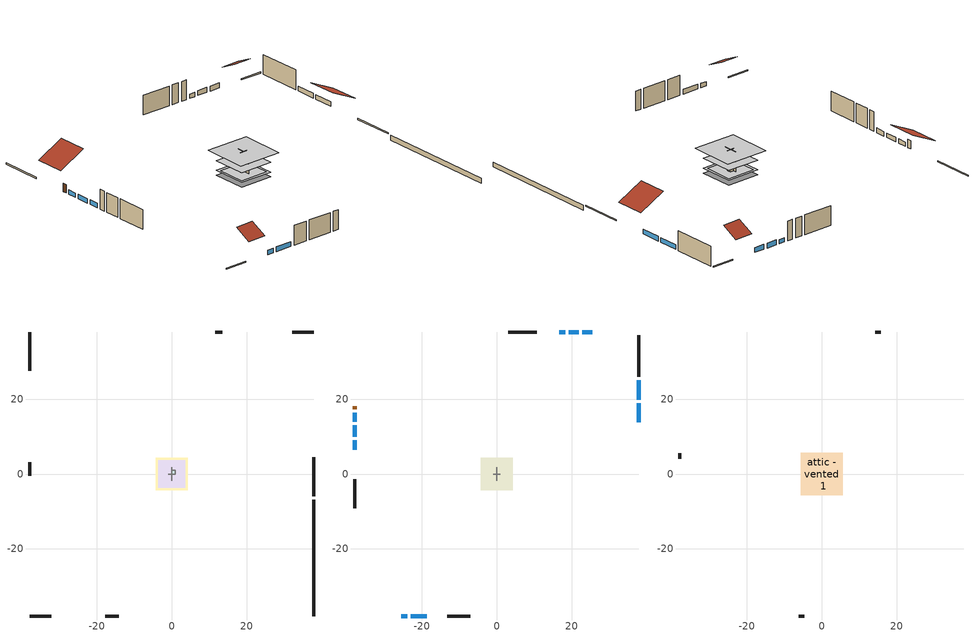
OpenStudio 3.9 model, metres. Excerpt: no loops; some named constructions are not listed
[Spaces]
garage 1
 floor foundation (Slab1 construction): -3.66,-3.66 -3.66,3.66 3.66,3.66 3.66,-3.66 z0
 wall outside (Wall1 construction): -17.75,-37.91 -14.09,-37.91 z0.3:5.18
 wall outside (Wall2 construction): -37.91,3.19 -37.91,-0.47 z0.3:5.18
 wall outside (Wall12 construction): 13.42,37.91 11.59,37.91 z0.3:5.18
 wall to conditioned space 1 (Wall5 construction Reversed): 0,-1.83 0,1.83 z0.3:5.18
 wall to conditioned space 1 (Wall6 construction Reversed): 0.91,0 -0.91,0 z0.3:5.18
crawlspace - vented 1
 floor foundation (Slab2 construction): -4.31,-4.31 -4.31,4.31 4.31,4.31 4.31,-4.31 z-0.91
 wall outside (RimJoist1 construction): 37.91,-5.95 37.91,4.44 z0.3:0.61
 wall outside (RimJoist2 construction): -37.91,-37.91 -32.12,-37.91 z0.3:0.61
 wall outside (RimJoist3 construction): -37.91,37.91 -37.91,27.52 z0.3:0.61
 wall outside (RimJoist4 construction): 37.91,37.91 32.12,37.91 z0.3:0.61
 wall foundation (FoundationWall1 construction): 37.91,-37.91 37.91,-6.88 z-0.91:0.3
central ac and furnace airloop ret air space
 floor adiabatic (AdiabaticConst): 0,0 0,1 1,1 1,0 z0
 wall adiabatic (AdiabaticConst): 0,1 0,0 1,0 1,1 0,1 z0:1
 ceiling adiabatic (AdiabaticConst): 1,0 1,1 0,1 0,0 z1
conditioned space 1
 floor to crawlspace - vented 1 (Floor1 construction): -4.31,-4.31 -4.31,4.31 4.31,4.31 4.31,-4.31 z0.3
 floor to garage 1 (Floor2 construction): -3.66,-3.66 -3.66,3.66 3.66,3.66 3.66,-3.66 z0.3
 floor adiabatic (AdiabaticFloorConstruction): -4.31,-4.31 -4.31,4.31 4.31,4.31 4.31,-4.31 z2.74
 wall outside (Wall3 construction): 37.91,25.91 37.91,36.98 z0.3:5.18
 wall outside (Wall4 construction): -13.16,-37.91 -7.01,-37.91 z0.3:5.18
 wall outside (Wall7 construction): -37.91,-1.4 -37.91,-9.09 z0.3:5.18
 wall outside (Wall8 construction): 10.66,37.91 3.01,37.91 z0.3:5.18
 wall outside (AdiabaticWallConstruction): 37.91,13.82 37.91,18.94 / 37.91,19.87 37.91,24.99 z0.3:1.46; -25.52,-37.91 -23.95,-37.91 / -37.91,13.07 -37.91,9.89 z0.3:1.37; -23.02,-37.91 -18.68,-37.91 / -37.91,8.96 -37.91,6.42 z0.3:1.43; -37.91,16.29 -37.91,14 / 18.27,37.91 16.72,37.91 z0.3:1.34; 21.9,37.91 19.2,37.91 / 25.52,37.91 22.83,37.91 z0.3:1.52
 wall outside (AdiabaticWallConstruction 1): -37.91,18.14 -37.91,17.22 z0.3:2.34
 window (WindowConstruction): 37.91,13.82 37.91,18.94 z0.3:1.46
 window (WindowConstruction 1): 37.91,19.87 37.91,24.99 z0.3:1.46
 window (WindowConstruction 2): -25.52,-37.91 -23.95,-37.91 z0.3:1.37
 window (WindowConstruction 3): -23.02,-37.91 -18.68,-37.91 z0.3:1.43
 window (WindowConstruction 4): -37.91,16.29 -37.91,14 z0.3:1.34
 window (WindowConstruction 5): -37.91,13.07 -37.91,9.89 z0.3:1.37
 window (WindowConstruction 6): -37.91,8.96 -37.91,6.42 z0.3:1.43
 window (WindowConstruction 7): 21.9,37.91 19.2,37.91 z0.3:1.52
 window (WindowConstruction 8): 18.27,37.91 16.72,37.91 z0.3:1.34
 window (WindowConstruction 9): 25.52,37.91 22.83,37.91 z0.3:1.52
 door (Door): -37.91,18.14 -37.91,17.22 z0.3:2.34
 ceiling adiabatic (AdiabaticFloorConstruction): 4.31,-4.31 4.31,4.31 -4.31,4.31 -4.31,-4.31 z2.74
attic - vented 1
 floor to conditioned space 1 (Floor3 construction Reversed): -5.66,-5.66 -5.66,5.66 5.66,5.66 5.66,-5.66 z5.18
 wall outside (Wall9 construction): -6.08,-37.91 -4.64,-37.91 z0.3:5.18
 wall outside (Wall10 construction): 15.79,37.91 14.35,37.91 z0.3:5.18
 wall outside (Wall11 construction): -37.91,5.49 -37.91,4.12 z0.3:5.18
 roof outside (Roof1 construction): 37.91,12.89,5.18 31.18,12.89,8.55 31.18,5.37,8.55 37.91,5.37,5.18
 roof outside (Roof2 construction): -26.45,-37.91,5.18 -26.45,-33.67,7.3 -31.19,-33.67,7.3 -31.19,-37.91,5.18
 roof outside (Roof3 construction): 26.45,37.91,5.18 26.45,33.67,7.3 31.19,33.67,7.3 31.19,37.91,5.18
 roof outside (Roof4 construction): -37.91,19.07,5.18 -31.18,19.07,8.55 -31.18,26.59,8.55 -37.91,26.59,5.18
[Material] Roughness=Rough
Name | Thickness {m} | Conductivity {W/m-K} | Density {kg/m3} | Specific Heat {J/kg-K} | Thermal Absorptance | Solar Absorptance | Visible Absorptance
gypsum board | 0.0127 | 0.160291 | 801 | 837.4 | 0.9 | 0.6 | 0.6
osb sheathing 0.5 in. 2; osb sheathing 0.5 in. 3 | 0.0127 | 0.115458 | 512.64 | 1214.23
wall stud and cavity 2 | 0.1397 | 0.0856282 | 139.0536 | 1170.24 | 0.9 | 0.7 | 0.7
floor stud and cavity | 0.1397 | 0.0972396 | 92.3553 | 1139.71 | 0.9 | 0.7 | 0.7
floor rigid ins | 0.051816 | 0.029427 | 32.04 | 1214.23 | 0.9 | 0.7 | 0.7
osb sheathing 0.75 in. | 0.01905 | 0.115458 | 512.64 | 1214.23 | 0.9 | 0.7 | 0.7
floor covering | 0.0127 | 0.0433444 | 54.468 | 1339.84 | 0.9 | 0.6 | 0.6
ceiling loosefill ins | 0.0846667 | 0.0480833 | 16.02 | 1046.75 | 0.9 | 0.7 | 0.7
ceiling stud and cavity | 0.1397 | 0.302811 | 65.682 | 1177.47 | 0.9 | 0.7 | 0.7
[Construction]
Wall5 construction: osb sheathing 0.5 in. 2, wall stud and cavity 2, gypsum board
Wall6 construction: osb sheathing 0.5 in. 3, wall stud and cavity 2, gypsum board
Floor1 construction Reversed: floor covering, osb sheathing 0.75 in., floor rigid ins, floor stud and cavity
Floor3 construction: ceiling loosefill ins, ceiling stud and cavity, gypsum board
[EnergyManagementSystem:Subroutine]
central_ac_and_furnace_airloop_0_duct_subroutine: Set AH_MFR = central_ac_and_furnace_airloop_AH_MFR / 1; If AH_MFR > 0; Set AH_Tout = central_ac_and_furnace_airloop_AH_Tout; Set AH_Wout = central_ac_and_furnace_airloop_AH_Wout; Set RA_T = central_ac_and_furnace_airloop_RA_T; Set RA_W = central_ac_and_furnace_airloop_Ra_W; Set Fan_RTF = central_ac_and_furnace_airloop_Fan_RTF; Set DZ_T = central_ac_and_furnace_airloop_0_DZ_T; Set DZ_W = central_ac_and_furnace_airloop_0_DZ_W; Set AH_VFR = central_ac_and_furnace_airloop_AH_VFR / 1; Set h_SA = (@HFnTdbW AH_Tout AH_Wout); Set h_RA = (@HFnTdbW RA_T RA_W); Set h_fg = (@HfgAirFnWTdb AH_Wout AH_Tout); Set h_DZ = (@HFnTdbW DZ_T DZ_W); Set air_cp = 1006.0; Set f_sup = 0.2; Set f_ret = 0.1; Set sup_lk_mfr = f_sup * AH_MFR; Set ret_lk_mfr = f_ret * AH_MFR; Set SupTotLkToCond = sup_lk_mfr*(h_RA - h_SA); Set SupLatLkToCond = sup_lk_mfr*h_fg*(RA_W-AH_Wout); Set SupSensLkToCond = SupTotLkToCond-SupLatLkToCond; Set supply_ua = 136.917; Set eTm = 0-((Fan_RTF/(AH_MFR*air_cp))*supply_ua); Set t_sup = DZ_T+((AH_Tout-DZ_T)*(@Exp eTm)); Set SupCondToCond = AH_MFR*air_cp*(t_sup-AH_Tout); Set SupCondToDZ = 0-SupCondToCond; Set return_ua = 50.71; Set eTm = 0-((Fan_RTF/(AH_MFR*air_cp))*return_ua); Set t_ret = DZ_T+((RA_T-DZ_T)*(@Exp eTm)); Set RetCondToRP = AH_MFR*air_cp*(t_ret-RA_T); Set RetCondToDZ = 0-RetCondToRP; Set RetLatLkToRP = 0; Set RetSensLkToRP = ret_lk_mfr*air_cp*(DZ_T-RA_T); Set SupTotLkToDZ = sup_lk_mfr*(h_SA-h_DZ); Set SupLatLkToDZ = sup_lk_mfr*h_fg*(AH_Wout-DZ_W); Set SupSensLkToDZ = SupTotLkToDZ-SupLatLkToDZ; Set FracOutsideToCond = 1.0; Set FracOutsideToDZ = 0.0; Set FracCondToOutside = 0.0; Set FracDZToOutside = 1.0; Set FracDZToCond = 0.0; Set FracCondToDZ = 0.0; Set lk_imbal_vfr = @ABS(f_sup - f_ret) * AH_VFR; Set ImbalLkCondToDZ = lk_imbal_vfr * FracCondToDZ; Set ImbalLkDZToCond = lk_imbal_vfr * FracDZToCond; Set ImbalLkOutsideToCond = lk_imbal_vfr * FracOutsideToCond; Set ImbalLkOutsideToDZ = lk_imbal_vfr * FracOutsideToDZ; Set ImbalLkCondToOutside = lk_imbal_vfr * FracCondToOutside; Set ImbalLkDZToOutside = lk_imbal_vfr * FracDZToOutside; Else; Set SupLatLkToCond = 0; Set SupSensLkToCond = 0; Set SupCondToCond = 0; Set RetCondToRP = 0; Set RetLatLkToRP = 0; Set RetSensLkToRP = 0; Set RetCondToDZ = 0; Set SupCondToDZ = 0; Set SupLatLkToDZ = 0; Set SupSensLkToDZ = 0; Set ImbalLkCondToDZ = 0; Set ImbalLkDZToCond = 0; Set ImbalLkOutsideToCond = 0; Set ImbalLkOutsideToDZ = 0; Set ImbalLkCondToOutside = 0; Set ImbalLkDZToOutside = 0; EndIf; Set central_ac_and_furnace_airloop_0_SupLatLkToCond = SupLatLkToCond; Set central_ac_and_furnace_airloop_0_SupSensLkToCond = SupSensLkToCond; Set central_ac_and_furnace_airloop_0_SupCondToLv = SupCondToCond; Set central_ac_and_furnace_airloop_0_RetCondToRP = RetCondToRP; Set central_ac_and_furnace_airloop_0_RetLatLkToRP = RetLatLkToRP; Set central_ac_and_furnace_airloop_0_RetSensLkToRP = RetSensLkToRP; Set central_ac_and_furnace_airloop_0_RetCondToDZ = RetCondToDZ; Set central_ac_and_furnace_airloop_0_SupCondToDZ = SupCondToDZ; Set central_ac_and_furnace_airloop_0_SupLatLkToDZ = SupLatLkToDZ; Set central_ac_and_furnace_airloop_0_SupSensLkToDZ = SupSensLkToDZ; Set central_ac_and_furnace_airloop_0_ZoneMixCondToDZ = ImbalLkCondToDZ; Set central_ac_and_furnace_airloop_0_ZoneMixDZToCond = ImbalLkDZToCond; Set central_ac_and_furnace_airloop_0_DuctImbalLkSupFanEquivCond = ImbalLkCondToOutside; Set central_ac_and_furnace_airloop_0_DuctImbalLkExhFanEquivCond = ImbalLkOutsideToCond; Set central_ac_and_furnace_airloop_0_DuctImbalLkSupFanEquivDZ = ImbalLkDZToOutside; Set central_ac_and_furnace_airloop_0_DuctImbalLkExhFanEquivDZ = ImbalLkOutsideToDZ
[Schedule:Ruleset]
Name | Default Day Schedule
cooling season schedule | cooling season schedule default day
natural vent schedule | natural vent schedule default day
[Schedule:Day]
cooling season schedule default day; cooling season schedule day; cooling season schedule day 2; natural vent schedule default day: 24, 0, 0
cooling season schedule day 1; natural vent schedule day: 24, 0, 1
[Schedule:Rule] Apply Monday=Yes; Apply Wednesday=Yes; Apply Friday=Yes; Date Specification Type=DateRange; Start Day=1
Name | Schedule Ruleset | Rule Order | Day Schedule | Apply Sunday | Apply Tuesday | Apply Thursday | Apply Saturday | Start Month | End Month | End Day
cooling season schedule allday rule | cooling season schedule | 2 | cooling season schedule day | Yes | Yes | Yes | Yes | 1 | 5 | 31
cooling season schedule allday rule 1 | cooling season schedule | 1 | cooling season schedule day 1 | Yes | Yes | Yes | Yes | 6 | 9 | 30
cooling season schedule allday rule 2 | cooling season schedule | 0 | cooling season schedule day 2 | Yes | Yes | Yes | Yes | 10 | 12 | 31
natural vent schedule rule | natural vent schedule | 0 | natural vent schedule day | No | No | No | No | 1 | 12 | 31
